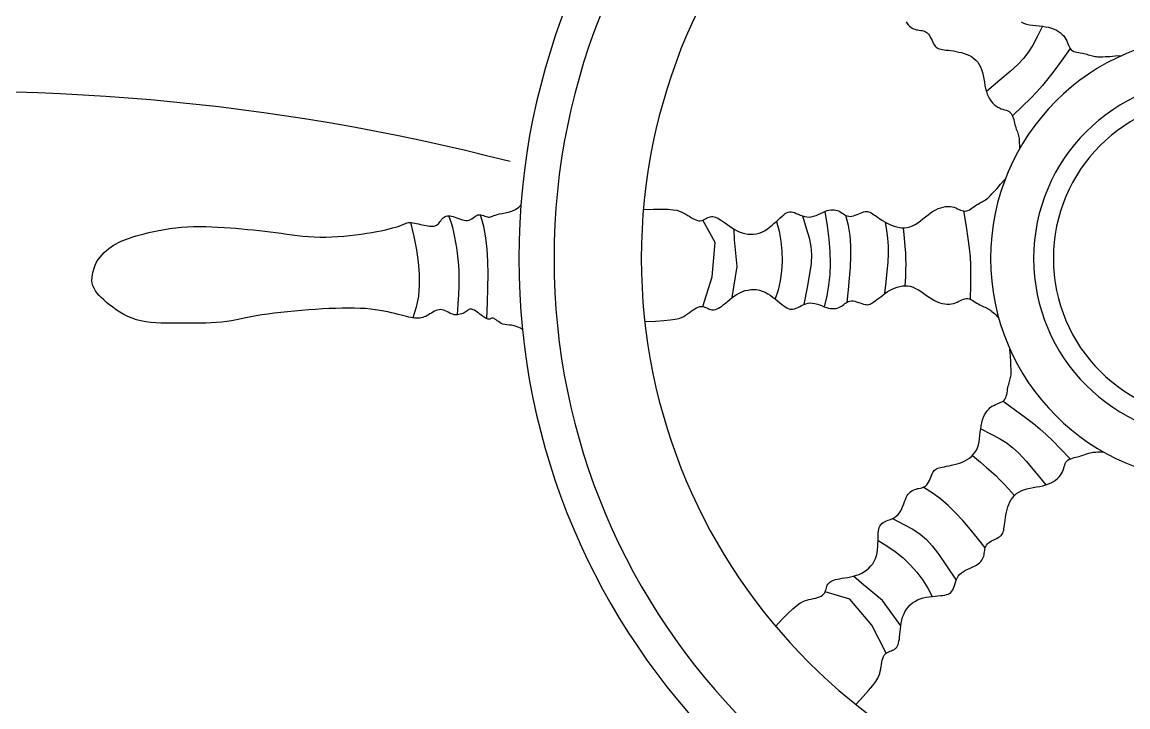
# Model space of a CAD drawing. Header units: millimetres. Extents: x -37 to 8970, y -2 to 4773.
# Drawn here: x 7535.9 to 7653.3, y 1234.9 to 1307.6 of the extents above; entities that cross this region are included whole.
import ezdxf

# ---------------------------------------------------------------- set-up
doc = ezdxf.new("R2010")
doc.units = ezdxf.units.MM

msp = doc.modelspace()

# ---------------------------------------------------------------- linework, layer by layer
at = {"color": 18, "true_color": 0x000000}
for p, q in [((7588.65, 1287.95), (7588.86, 1288.15)), ((7580.82, 1286.94), (7580.94, 1286.98)), ((7580.94, 1286.98), (7581.06, 1287.01)), ((7581.06, 1287.01), (7581.2, 1287.02)), ((7581.2, 1287.02), (7581.35, 1287.01)), ((7581.35, 1287.01), (7581.51, 1286.98)), ((7581.51, 1286.98), (7581.68, 1286.94)), ((7583.92, 1286.9), (7584.04, 1286.99)), ((7584.04, 1286.99), (7584.17, 1287.06)), ((7584.17, 1287.06), (7584.3, 1287.11)), ((7584.3, 1287.11), (7584.44, 1287.12)), ((7584.44, 1287.12), (7584.59, 1287.11)), ((7584.59, 1287.11), (7584.74, 1287.08)), ((7584.74, 1287.08), (7584.88, 1287.04)), ((7584.88, 1287.04), (7585.03, 1286.99)), ((7585.03, 1286.99), (7585.17, 1286.94)), ((7585.74, 1286.94), (7585.86, 1286.99)), ((7585.86, 1286.99), (7586, 1287.04)), ((7586, 1287.04), (7586.16, 1287.1)), ((7586.16, 1287.1), (7586.35, 1287.16)), ((7586.35, 1287.16), (7586.59, 1287.21)), ((7586.59, 1287.21), (7586.87, 1287.26)), ((7586.87, 1287.26), (7587.19, 1287.32)), ((7587.19, 1287.32), (7587.54, 1287.4)), ((7587.54, 1287.4), (7587.91, 1287.52)), ((7587.91, 1287.52), (7588.28, 1287.7)), ((7588.28, 1287.7), (7588.65, 1287.95)), ((7552.25, 1285.75), (7552.87, 1285.81)), ((7552.87, 1285.81), (7553.5, 1285.85)), ((7553.5, 1285.85), (7554.14, 1285.87)), ((7554.14, 1285.87), (7554.78, 1285.88)), ((7554.78, 1285.88), (7555.43, 1285.87)), ((7555.43, 1285.87), (7556.07, 1285.85)), ((7556.07, 1285.85), (7556.72, 1285.82)), ((7556.72, 1285.82), (7557.36, 1285.78)), ((7575.24, 1285.73), (7575.56, 1285.82)), ((7575.56, 1285.82), (7575.84, 1285.9)), ((7575.84, 1285.9), (7576.07, 1285.98)), ((7576.07, 1285.98), (7576.26, 1286.06)), ((7576.26, 1286.06), (7576.42, 1286.13)), ((7576.42, 1286.13), (7576.56, 1286.18)), ((7576.56, 1286.18), (7576.68, 1286.23)), ((7576.68, 1286.23), (7576.8, 1286.27)), ((7576.8, 1286.27), (7576.93, 1286.29)), ((7576.93, 1286.29), (7577.07, 1286.29)), ((7577.07, 1286.29), (7577.22, 1286.29)), ((7577.22, 1286.29), (7577.4, 1286.27)), ((7577.4, 1286.27), (7577.59, 1286.24)), ((7577.59, 1286.24), (7577.78, 1286.2)), ((7577.78, 1286.2), (7577.99, 1286.15)), ((7577.99, 1286.15), (7578.19, 1286.11)), ((7578.19, 1286.11), (7578.4, 1286.06)), ((7578.4, 1286.06), (7578.6, 1286.02)), ((7578.6, 1286.02), (7578.8, 1285.98)), ((7578.8, 1285.98), (7578.99, 1285.95)), ((7578.99, 1285.95), (7579.16, 1285.92)), ((7579.16, 1285.92), (7579.33, 1285.91)), ((7579.33, 1285.91), (7579.49, 1285.91)), ((7579.49, 1285.91), (7579.63, 1285.93)), ((7579.63, 1285.93), (7579.77, 1285.96)), ((7579.77, 1285.96), (7579.89, 1286.02)), ((7579.89, 1286.02), (7580, 1286.09)), ((7580, 1286.09), (7580.1, 1286.18)), ((7580.1, 1286.18), (7580.19, 1286.28)), ((7580.19, 1286.28), (7580.27, 1286.39)), ((7580.27, 1286.39), (7580.36, 1286.5)), ((7580.36, 1286.5), (7580.44, 1286.61)), ((7580.44, 1286.61), (7580.52, 1286.71)), ((7580.52, 1286.71), (7580.62, 1286.8)), ((7580.62, 1286.8), (7580.71, 1286.88)), ((7580.71, 1286.88), (7580.82, 1286.94)), ((7581.68, 1286.94), (7581.86, 1286.88)), ((7581.86, 1286.88), (7582.06, 1286.81)), ((7582.06, 1286.81), (7582.25, 1286.73)), ((7582.25, 1286.73), (7582.46, 1286.66)), ((7582.46, 1286.66), (7582.66, 1286.59)), ((7582.66, 1286.59), (7582.85, 1286.54)), ((7582.85, 1286.54), (7583.04, 1286.52)), ((7583.04, 1286.52), (7583.21, 1286.52)), ((7583.21, 1286.52), (7583.37, 1286.56)), ((7583.37, 1286.56), (7583.52, 1286.63)), ((7583.52, 1286.63), (7583.66, 1286.71)), ((7583.66, 1286.71), (7583.79, 1286.8)), ((7583.79, 1286.8), (7583.92, 1286.9)), ((7585.17, 1286.94), (7585.3, 1286.91)), ((7585.3, 1286.91), (7585.42, 1286.89)), ((7585.42, 1286.89), (7585.53, 1286.89)), ((7585.53, 1286.89), (7585.64, 1286.91)), ((7585.64, 1286.91), (7585.74, 1286.94)), ((7609.46, 1284.18), (7608.16, 1286.55)), ((7547.02, 1284.55), (7547.33, 1284.66)), ((7547.33, 1284.66), (7547.67, 1284.77)), ((7547.67, 1284.77), (7548.05, 1284.88)), ((7548.05, 1284.88), (7548.45, 1285)), ((7548.45, 1285), (7548.9, 1285.11)), ((7548.9, 1285.11), (7549.39, 1285.23)), ((7549.39, 1285.23), (7549.91, 1285.35)), ((7549.91, 1285.35), (7550.46, 1285.46)), ((7550.46, 1285.46), (7551.04, 1285.57)), ((7551.04, 1285.57), (7551.63, 1285.66)), ((7551.63, 1285.66), (7552.25, 1285.75)), ((7557.36, 1285.78), (7558, 1285.74)), ((7558, 1285.74), (7558.63, 1285.69)), ((7558.63, 1285.69), (7559.25, 1285.64)), ((7559.25, 1285.64), (7559.87, 1285.58)), ((7559.87, 1285.58), (7560.48, 1285.52)), ((7560.48, 1285.52), (7561.08, 1285.46)), ((7561.08, 1285.46), (7561.68, 1285.39)), ((7561.68, 1285.39), (7562.27, 1285.32)), ((7562.27, 1285.32), (7562.86, 1285.24)), ((7562.86, 1285.24), (7563.44, 1285.16)), ((7563.44, 1285.16), (7564.01, 1285.08)), ((7564.01, 1285.08), (7564.59, 1285)), ((7564.59, 1285), (7565.16, 1284.93)), ((7565.16, 1284.93), (7565.74, 1284.86)), ((7565.74, 1284.86), (7566.33, 1284.81)), ((7566.33, 1284.81), (7566.93, 1284.77)), ((7566.93, 1284.77), (7567.54, 1284.75)), ((7567.54, 1284.75), (7568.16, 1284.75)), ((7568.16, 1284.75), (7568.8, 1284.77)), ((7568.8, 1284.77), (7569.44, 1284.81)), ((7569.44, 1284.81), (7570.08, 1284.86)), ((7570.08, 1284.86), (7570.71, 1284.92)), ((7570.71, 1284.92), (7571.32, 1284.99)), ((7571.32, 1284.99), (7571.92, 1285.07)), ((7571.92, 1285.07), (7572.5, 1285.16)), ((7572.5, 1285.16), (7573.04, 1285.25)), ((7573.04, 1285.25), (7573.56, 1285.35)), ((7573.56, 1285.35), (7574.03, 1285.44)), ((7574.03, 1285.44), (7574.48, 1285.54)), ((7574.48, 1285.54), (7574.88, 1285.63)), ((7574.88, 1285.63), (7575.24, 1285.73)), ((7611.53, 1284.48), (7611.47, 1285.61)), ((7544.89, 1283.34), (7545.14, 1283.54)), ((7545.14, 1283.54), (7545.39, 1283.72)), ((7545.39, 1283.72), (7545.65, 1283.89)), ((7545.65, 1283.89), (7545.91, 1284.04)), ((7545.91, 1284.04), (7546.17, 1284.18)), ((7546.17, 1284.18), (7546.44, 1284.31)), ((7546.44, 1284.31), (7546.72, 1284.44)), ((7546.72, 1284.44), (7547.02, 1284.55)), ((7609.16, 1280.54), (7609.46, 1284.18)), ((7611.82, 1281.62), (7611.53, 1284.48)), ((7543.85, 1282.08), (7544.02, 1282.37)), ((7544.02, 1282.37), (7544.22, 1282.64)), ((7544.22, 1282.64), (7544.43, 1282.89)), ((7544.43, 1282.89), (7544.65, 1283.13)), ((7544.65, 1283.13), (7544.89, 1283.34)), ((7543.4, 1280.8), (7543.47, 1281.12)), ((7543.47, 1281.12), (7543.57, 1281.45)), ((7543.57, 1281.45), (7543.7, 1281.77)), ((7543.7, 1281.77), (7543.85, 1282.08)), ((7611.28, 1278.33), (7611.82, 1281.62)), ((7543.35, 1280.16), (7543.36, 1280.48)), ((7543.38, 1279.86), (7543.35, 1280.16)), ((7543.36, 1280.48), (7543.4, 1280.8)), ((7608.15, 1277.38), (7609.16, 1280.54)), ((7543.46, 1279.58), (7543.38, 1279.86)), ((7543.57, 1279.32), (7543.46, 1279.58)), ((7543.71, 1279.06), (7543.57, 1279.32)), ((7543.89, 1278.81), (7543.71, 1279.06)), ((7544.1, 1278.57), (7543.89, 1278.81)), ((7544.34, 1278.33), (7544.1, 1278.57)), ((7544.61, 1278.08), (7544.34, 1278.33)), ((7544.91, 1277.83), (7544.61, 1278.08)), ((7545.22, 1277.57), (7544.91, 1277.83)), ((7545.57, 1277.31), (7545.22, 1277.57)), ((7545.93, 1277.04), (7545.57, 1277.31)), ((7546.32, 1276.79), (7545.93, 1277.04)), ((7546.72, 1276.55), (7546.32, 1276.79)), ((7547.15, 1276.33), (7546.72, 1276.55)), ((7561.37, 1276.49), (7560.78, 1276.39)), ((7562.01, 1276.59), (7561.37, 1276.49)), ((7562.68, 1276.68), (7562.01, 1276.59)), ((7563.38, 1276.76), (7562.68, 1276.68)), ((7564.1, 1276.84), (7563.38, 1276.76)), ((7564.84, 1276.91), (7564.1, 1276.84)), ((7565.58, 1276.98), (7564.84, 1276.91)), ((7566.33, 1277.03), (7565.58, 1276.98)), ((7567.07, 1277.08), (7566.33, 1277.03)), ((7567.81, 1277.13), (7567.07, 1277.08)), ((7568.52, 1277.16), (7567.81, 1277.13)), ((7569.22, 1277.19), (7568.52, 1277.16)), ((7569.9, 1277.21), (7569.22, 1277.19)), ((7570.56, 1277.22), (7569.9, 1277.21)), ((7571.19, 1277.21), (7570.56, 1277.22)), ((7571.8, 1277.19), (7571.19, 1277.21)), ((7572.37, 1277.16), (7571.8, 1277.19)), ((7572.91, 1277.11), (7572.37, 1277.16)), ((7573.41, 1277.04), (7572.91, 1277.11)), ((7573.89, 1276.97), (7573.41, 1277.04)), ((7574.33, 1276.89), (7573.89, 1276.97)), ((7574.75, 1276.81), (7574.33, 1276.89)), ((7575.13, 1276.72), (7574.75, 1276.81)), ((7575.5, 1276.63), (7575.13, 1276.72)), ((7575.83, 1276.54), (7575.5, 1276.63)), ((7576.15, 1276.46), (7575.83, 1276.54)), ((7576.44, 1276.39), (7576.15, 1276.46)), ((7578.91, 1276.42), (7578.76, 1276.34)), ((7579.06, 1276.5), (7578.91, 1276.42)), ((7579.21, 1276.6), (7579.06, 1276.5)), ((7579.37, 1276.69), (7579.21, 1276.6)), ((7579.53, 1276.79), (7579.37, 1276.69)), ((7579.69, 1276.88), (7579.53, 1276.79)), ((7579.86, 1276.95), (7579.69, 1276.88)), ((7580.02, 1277.01), (7579.86, 1276.95)), ((7580.18, 1277.05), (7580.02, 1277.01)), ((7580.35, 1277.06), (7580.18, 1277.05)), ((7580.51, 1277.04), (7580.35, 1277.06)), ((7580.67, 1277), (7580.51, 1277.04)), ((7580.83, 1276.93), (7580.67, 1277)), ((7580.99, 1276.85), (7580.83, 1276.93)), ((7581.15, 1276.77), (7580.99, 1276.85)), ((7581.31, 1276.69), (7581.15, 1276.77)), ((7581.47, 1276.62), (7581.31, 1276.69)), ((7581.63, 1276.56), (7581.47, 1276.62)), ((7581.79, 1276.52), (7581.63, 1276.56)), ((7581.96, 1276.51), (7581.79, 1276.52)), ((7582.12, 1276.51), (7581.96, 1276.51)), ((7582.27, 1276.53), (7582.12, 1276.51)), ((7582.42, 1276.56), (7582.27, 1276.53)), ((7582.57, 1276.61), (7582.42, 1276.56)), ((7582.71, 1276.66), (7582.57, 1276.61)), ((7582.83, 1276.73), (7582.71, 1276.66)), ((7582.95, 1276.8), (7582.83, 1276.73)), ((7583.05, 1276.87), (7582.95, 1276.8)), ((7583.15, 1276.94), (7583.05, 1276.87)), ((7583.25, 1277), (7583.15, 1276.94)), ((7583.35, 1277.06), (7583.25, 1277)), ((7583.45, 1277.09), (7583.35, 1277.06)), ((7583.56, 1277.1), (7583.45, 1277.09)), ((7583.67, 1277.09), (7583.56, 1277.1)), ((7583.8, 1277.05), (7583.67, 1277.09)), ((7583.93, 1276.99), (7583.8, 1277.05)), ((7584.07, 1276.9), (7583.93, 1276.99)), ((7584.22, 1276.8), (7584.07, 1276.9)), ((7584.36, 1276.7), (7584.22, 1276.8)), ((7584.5, 1276.59), (7584.36, 1276.7)), ((7584.64, 1276.48), (7584.5, 1276.59)), ((7584.77, 1276.38), (7584.64, 1276.48)), ((7547.6, 1276.14), (7547.15, 1276.33)), ((7548.07, 1275.97), (7547.6, 1276.14)), ((7548.55, 1275.85), (7548.07, 1275.97)), ((7549.06, 1275.75), (7548.55, 1275.85)), ((7549.58, 1275.69), (7549.06, 1275.75)), ((7550.11, 1275.65), (7549.58, 1275.69)), ((7550.66, 1275.63), (7550.11, 1275.65)), ((7551.23, 1275.61), (7550.66, 1275.63)), ((7551.81, 1275.61), (7551.23, 1275.61)), ((7552.39, 1275.61), (7551.81, 1275.61)), ((7552.99, 1275.61), (7552.39, 1275.61)), ((7553.6, 1275.61), (7552.99, 1275.61)), ((7554.21, 1275.61), (7553.6, 1275.61)), ((7554.82, 1275.62), (7554.21, 1275.61)), ((7555.42, 1275.63), (7554.82, 1275.62)), ((7556, 1275.65), (7555.42, 1275.63)), ((7556.57, 1275.69), (7556, 1275.65)), ((7557.13, 1275.74), (7556.57, 1275.69)), ((7557.65, 1275.8), (7557.13, 1275.74)), ((7558.17, 1275.88), (7557.65, 1275.8)), ((7558.67, 1275.97), (7558.17, 1275.88)), ((7559.18, 1276.07), (7558.67, 1275.97)), ((7559.69, 1276.18), (7559.18, 1276.07)), ((7560.22, 1276.28), (7559.69, 1276.18)), ((7560.78, 1276.39), (7560.22, 1276.28)), ((7576.71, 1276.32), (7576.44, 1276.39)), ((7576.96, 1276.26), (7576.71, 1276.32)), ((7577.19, 1276.21), (7576.96, 1276.26)), ((7577.41, 1276.18), (7577.19, 1276.21)), ((7577.61, 1276.15), (7577.41, 1276.18)), ((7577.8, 1276.14), (7577.61, 1276.15)), ((7577.98, 1276.14), (7577.8, 1276.14)), ((7578.15, 1276.16), (7577.98, 1276.14)), ((7578.31, 1276.19), (7578.15, 1276.16)), ((7578.46, 1276.23), (7578.31, 1276.19)), ((7578.61, 1276.28), (7578.46, 1276.23)), ((7578.76, 1276.34), (7578.61, 1276.28)), ((7584.89, 1276.29), (7584.77, 1276.38)), ((7585, 1276.22), (7584.89, 1276.29)), ((7585.11, 1276.16), (7585, 1276.22)), ((7585.2, 1276.11), (7585.11, 1276.16)), ((7585.28, 1276.07), (7585.2, 1276.11)), ((7585.36, 1276.05), (7585.28, 1276.07)), ((7585.43, 1276.04), (7585.36, 1276.05)), ((7585.5, 1276.04), (7585.43, 1276.04)), ((7585.56, 1276.06), (7585.5, 1276.04)), ((7585.62, 1276.09), (7585.56, 1276.06)), ((7585.67, 1276.11), (7585.62, 1276.09)), ((7585.73, 1276.14), (7585.67, 1276.11)), ((7585.79, 1276.16), (7585.73, 1276.14)), ((7585.86, 1276.16), (7585.79, 1276.16)), ((7585.93, 1276.15), (7585.86, 1276.16)), ((7586.02, 1276.12), (7585.93, 1276.15)), ((7586.11, 1276.06), (7586.02, 1276.12)), ((7586.22, 1275.98), (7586.11, 1276.06)), ((7586.34, 1275.88), (7586.22, 1275.98)), ((7586.47, 1275.78), (7586.34, 1275.88)), ((7586.62, 1275.68), (7586.47, 1275.78)), ((7586.78, 1275.59), (7586.62, 1275.68)), ((7586.96, 1275.52), (7586.78, 1275.59)), ((7587.16, 1275.47), (7586.96, 1275.52)), ((7587.37, 1275.44), (7587.16, 1275.47)), ((7587.6, 1275.42), (7587.37, 1275.44)), ((7587.85, 1275.4), (7587.6, 1275.42)), ((7588.14, 1275.34), (7587.85, 1275.4)), ((7588.46, 1275.24), (7588.14, 1275.34)), ((7588.82, 1275.08), (7588.46, 1275.24)), ((7589.03, 1274.95), (7588.82, 1275.08)), ((7624.99, 1248), (7624.15, 1248.76)), ((7623.74, 1246.33), (7621.15, 1247.08)), ((7627.22, 1246.19), (7624.99, 1248)), ((7626.1, 1243.54), (7623.74, 1246.33)), ((7629.16, 1243.48), (7627.22, 1246.19)), ((7627.62, 1240.59), (7626.1, 1243.54))]:
    msp.add_line(p, q, dxfattribs=at)
for points in [[(7629.73, 1307.6), (7629.84, 1307.42), (7629.97, 1307.27), (7630.1, 1307.14), (7630.24, 1307.03), (7630.38, 1306.95), (7630.52, 1306.88), (7630.67, 1306.82), (7630.82, 1306.78), (7630.98, 1306.76), (7631.13, 1306.73), (7631.28, 1306.71), (7631.43, 1306.69), (7631.58, 1306.65), (7631.72, 1306.6), (7631.85, 1306.53), (7631.97, 1306.43), (7632.09, 1306.3), (7632.2, 1306.15), (7632.29, 1305.98), (7632.39, 1305.8), (7632.48, 1305.62), (7632.56, 1305.45), (7632.65, 1305.28), (7632.74, 1305.14), (7632.82, 1305.02), (7632.92, 1304.92), (7633.02, 1304.85), (7633.13, 1304.79), (7633.26, 1304.74), (7633.4, 1304.7), (7633.57, 1304.67), (7633.76, 1304.64), (7633.98, 1304.62), (7634.22, 1304.59), (7634.49, 1304.56), (7634.76, 1304.52), (7635.05, 1304.47), (7635.33, 1304.41), (7635.62, 1304.34), (7635.9, 1304.26), (7636.18, 1304.15), (7636.44, 1304.03), (7636.69, 1303.89), (7636.92, 1303.73), (7637.13, 1303.55), (7637.32, 1303.34), (7637.48, 1303.1), (7637.62, 1302.84), (7637.74, 1302.55), (7637.83, 1302.23), (7637.9, 1301.9), (7637.97, 1301.56), (7638.03, 1301.21), (7638.09, 1300.87), (7638.16, 1300.54), (7638.24, 1300.22), (7638.34, 1299.93), (7638.46, 1299.66), (7638.6, 1299.41), (7638.75, 1299.19), (7638.91, 1299), (7639.08, 1298.82), (7639.26, 1298.68), (7639.45, 1298.56), (7639.63, 1298.47), (7639.82, 1298.39), (7640, 1298.33), (7640.18, 1298.28), (7640.35, 1298.22), (7640.51, 1298.16), (7640.65, 1298.09), (7640.77, 1297.99), (7640.88, 1297.88), (7640.96, 1297.73), (7641.03, 1297.58), (7641.09, 1297.41), (7641.14, 1297.23), (7641.18, 1297.04), (7641.22, 1296.86), (7641.27, 1296.69), (7641.32, 1296.52), (7641.37, 1296.36), (7641.42, 1296.21), (7641.48, 1296.06), (7641.53, 1295.92), (7641.58, 1295.78), (7641.62, 1295.64), (7641.66, 1295.51), (7641.69, 1295.37), (7641.71, 1295.23), (7641.73, 1295.08), (7641.74, 1294.93), (7641.74, 1294.75), (7641.75, 1294.57), (7641.75, 1294.36), (7641.75, 1294.13)], [(7644.19, 1307.14), (7643.64, 1306.03), (7643.18, 1305.15), (7642.73, 1304.42), (7642.23, 1303.76), (7641.59, 1303.09), (7640.77, 1302.33), (7639.67, 1301.41), (7638.24, 1300.22)], [(7641.92, 1307.6), (7642.19, 1307.47), (7642.49, 1307.38), (7642.81, 1307.31), (7643.15, 1307.26), (7643.49, 1307.22), (7643.84, 1307.18), (7644.19, 1307.14), (7644.52, 1307.09), (7644.84, 1307.03), (7645.14, 1306.95), (7645.42, 1306.85), (7645.68, 1306.73), (7645.91, 1306.59), (7646.11, 1306.44), (7646.29, 1306.28), (7646.45, 1306.12), (7646.58, 1305.94), (7646.69, 1305.76), (7646.78, 1305.58), (7646.85, 1305.4), (7646.91, 1305.22), (7646.98, 1305.06), (7647.05, 1304.91), (7647.13, 1304.77), (7647.24, 1304.65), (7647.36, 1304.56), (7647.51, 1304.48), (7647.67, 1304.43), (7647.84, 1304.38), (7648.03, 1304.34), (7648.21, 1304.31), (7648.4, 1304.28), (7648.58, 1304.25), (7648.75, 1304.21), (7648.91, 1304.17), (7649.06, 1304.12), (7649.21, 1304.08), (7649.36, 1304.04), (7649.5, 1304), (7649.64, 1303.96), (7649.77, 1303.94), (7649.92, 1303.92), (7650.08, 1303.9), (7650.28, 1303.9), (7650.55, 1303.91), (7650.9, 1303.93), (7651.35, 1303.95), (7651.92, 1303.99), (7652.64, 1304.04)], [(7647.13, 1304.77), (7646.17, 1303.43), (7645.41, 1302.38), (7644.77, 1301.55), (7644.19, 1300.85), (7643.6, 1300.19), (7642.91, 1299.49), (7642.07, 1298.67), (7641, 1297.65)], [(7601.84, 1287.68), (7602.93, 1287.72), (7603.8, 1287.72), (7604.48, 1287.71), (7605, 1287.67), (7605.4, 1287.6), (7605.7, 1287.52), (7605.94, 1287.42), (7606.15, 1287.31), (7606.36, 1287.19), (7606.56, 1287.06), (7606.77, 1286.93), (7606.97, 1286.81), (7607.16, 1286.7), (7607.35, 1286.61), (7607.53, 1286.54), (7607.7, 1286.5), (7607.86, 1286.49), (7608.01, 1286.52), (7608.16, 1286.56), (7608.3, 1286.62), (7608.43, 1286.69), (7608.56, 1286.77), (7608.69, 1286.83), (7608.82, 1286.89), (7608.95, 1286.92), (7609.08, 1286.94), (7609.22, 1286.94), (7609.36, 1286.91), (7609.51, 1286.87), (7609.68, 1286.8), (7609.85, 1286.71), (7610.04, 1286.59), (7610.24, 1286.45), (7610.46, 1286.29), (7610.7, 1286.12), (7610.94, 1285.95), (7611.2, 1285.77), (7611.47, 1285.61), (7611.75, 1285.45), (7612.03, 1285.32), (7612.33, 1285.21), (7612.62, 1285.13), (7612.93, 1285.08), (7613.23, 1285.06), (7613.54, 1285.06), (7613.84, 1285.11), (7614.14, 1285.18), (7614.43, 1285.29), (7614.71, 1285.43), (7614.99, 1285.61), (7615.25, 1285.8), (7615.5, 1286.01), (7615.74, 1286.22), (7615.97, 1286.43), (7616.18, 1286.64), (7616.38, 1286.82), (7616.57, 1286.99), (7616.74, 1287.13), (7616.9, 1287.25), (7617.05, 1287.33), (7617.21, 1287.4), (7617.36, 1287.43), (7617.53, 1287.44), (7617.7, 1287.41), (7617.88, 1287.36), (7618.07, 1287.28), (7618.28, 1287.19), (7618.49, 1287.1), (7618.72, 1287.02), (7618.95, 1286.95), (7619.18, 1286.9), (7619.43, 1286.89), (7619.67, 1286.91), (7619.92, 1286.97), (7620.17, 1287.06), (7620.41, 1287.16), (7620.66, 1287.27), (7620.89, 1287.38), (7621.12, 1287.48), (7621.34, 1287.57), (7621.54, 1287.62), (7621.74, 1287.66), (7621.92, 1287.67), (7622.09, 1287.66), (7622.26, 1287.63), (7622.41, 1287.58), (7622.56, 1287.53), (7622.7, 1287.46), (7622.83, 1287.38), (7622.96, 1287.29), (7623.09, 1287.21), (7623.22, 1287.13), (7623.35, 1287.06), (7623.49, 1287.01), (7623.64, 1286.97), (7623.8, 1286.96), (7623.97, 1286.98), (7624.15, 1287.03), (7624.33, 1287.09), (7624.52, 1287.16), (7624.71, 1287.24), (7624.89, 1287.31), (7625.06, 1287.38), (7625.22, 1287.43), (7625.37, 1287.47), (7625.5, 1287.48), (7625.63, 1287.47), (7625.75, 1287.44), (7625.88, 1287.39), (7626.01, 1287.32), (7626.16, 1287.24), (7626.32, 1287.13), (7626.5, 1287.01), (7626.7, 1286.87), (7626.92, 1286.72), (7627.15, 1286.57), (7627.4, 1286.42), (7627.66, 1286.27), (7627.92, 1286.14), (7628.19, 1286.01), (7628.46, 1285.91), (7628.74, 1285.83), (7629.01, 1285.77), (7629.29, 1285.74), (7629.57, 1285.74), (7629.85, 1285.77), (7630.13, 1285.84), (7630.41, 1285.95), (7630.69, 1286.09), (7630.97, 1286.27), (7631.24, 1286.47), (7631.51, 1286.69), (7631.79, 1286.91), (7632.06, 1287.12), (7632.33, 1287.33), (7632.6, 1287.51), (7632.87, 1287.66), (7633.14, 1287.79), (7633.4, 1287.88), (7633.66, 1287.95), (7633.91, 1287.99), (7634.16, 1288.01), (7634.39, 1288), (7634.6, 1287.97), (7634.81, 1287.92), (7634.99, 1287.85), (7635.17, 1287.77), (7635.34, 1287.7), (7635.51, 1287.62), (7635.66, 1287.57), (7635.82, 1287.53), (7635.97, 1287.52), (7636.13, 1287.54), (7636.29, 1287.59), (7636.44, 1287.66), (7636.6, 1287.76), (7636.75, 1287.86), (7636.91, 1287.97), (7637.06, 1288.07), (7637.21, 1288.18), (7637.36, 1288.27), (7637.5, 1288.36), (7637.64, 1288.44), (7637.78, 1288.51), (7637.91, 1288.58), (7638.04, 1288.66), (7638.16, 1288.73), (7638.28, 1288.81), (7638.39, 1288.89), (7638.51, 1289), (7638.66, 1289.14), (7638.84, 1289.34), (7639.08, 1289.59), (7639.38, 1289.93), (7639.76, 1290.36), (7640.23, 1290.91)], [(7582.12, 1276.51), (7582.22, 1277.64), (7582.28, 1278.66), (7582.31, 1279.56), (7582.32, 1280.38), (7582.3, 1281.12), (7582.26, 1281.79), (7582.21, 1282.43), (7582.14, 1283.04), (7582.05, 1283.63), (7581.96, 1284.2), (7581.86, 1284.75), (7581.75, 1285.27), (7581.62, 1285.77), (7581.49, 1286.23), (7581.35, 1286.64), (7581.2, 1287.02)], [(7585.24, 1276.09), (7585.31, 1277.81), (7585.36, 1279.38), (7585.38, 1280.83), (7585.36, 1282.18), (7585.28, 1283.46), (7585.13, 1284.69), (7584.91, 1285.9), (7584.59, 1287.11)], [(7618.72, 1287.02), (7619.14, 1285.71), (7619.44, 1284.67), (7619.62, 1283.77), (7619.69, 1282.9), (7619.65, 1281.96), (7619.49, 1280.84), (7619.23, 1279.42), (7618.86, 1277.59)], [(7621.12, 1287.48), (7621.36, 1285.95), (7621.54, 1284.53), (7621.64, 1283.21), (7621.67, 1281.97), (7621.63, 1280.79), (7621.51, 1279.65), (7621.32, 1278.51), (7621.05, 1277.37)], [(7623.49, 1277.86), (7623.62, 1279.16), (7623.73, 1280.4), (7623.83, 1281.58), (7623.88, 1282.72), (7623.87, 1283.83), (7623.79, 1284.91), (7623.62, 1285.99), (7623.35, 1287.06)], [(7635.82, 1287.53), (7636.09, 1285.9), (7636.29, 1284.62), (7636.43, 1283.58), (7636.51, 1282.67), (7636.56, 1281.79), (7636.57, 1280.81), (7636.55, 1279.64), (7636.51, 1278.16)], [(7577.15, 1286.29), (7577.5, 1284.81), (7577.78, 1283.41), (7577.97, 1282.1), (7578.08, 1280.84), (7578.08, 1279.64), (7577.98, 1278.47), (7577.76, 1277.32), (7577.41, 1276.18)], [(7615.97, 1286.43), (7616.25, 1285.39), (7616.44, 1284.33), (7616.55, 1283.27), (7616.57, 1282.2), (7616.51, 1281.15), (7616.36, 1280.13), (7616.14, 1279.13), (7615.84, 1278.19)], [(7627.48, 1278.77), (7627.62, 1280.01), (7627.73, 1281.1), (7627.81, 1282.08), (7627.85, 1282.97), (7627.85, 1283.81), (7627.8, 1284.63), (7627.7, 1285.46), (7627.53, 1286.35)], [(7629.43, 1285.74), (7629.53, 1284.64), (7629.61, 1283.77), (7629.66, 1283.08), (7629.68, 1282.48), (7629.69, 1281.9), (7629.68, 1281.28), (7629.65, 1280.53), (7629.61, 1279.59)], [(7602.07, 1275.81), (7603.15, 1275.84), (7604.02, 1275.89), (7604.7, 1275.96), (7605.22, 1276.03), (7605.61, 1276.12), (7605.91, 1276.22), (7606.14, 1276.34), (7606.34, 1276.46), (7606.54, 1276.6), (7606.74, 1276.74), (7606.93, 1276.88), (7607.12, 1277.02), (7607.31, 1277.14), (7607.49, 1277.25), (7607.67, 1277.33), (7607.83, 1277.38), (7607.99, 1277.39), (7608.15, 1277.38), (7608.29, 1277.34), (7608.44, 1277.29), (7608.57, 1277.23), (7608.71, 1277.17), (7608.84, 1277.11), (7608.97, 1277.06), (7609.1, 1277.04), (7609.24, 1277.03), (7609.37, 1277.04), (7609.52, 1277.07), (7609.67, 1277.13), (7609.82, 1277.21), (7609.99, 1277.31), (7610.17, 1277.44), (7610.37, 1277.59), (7610.58, 1277.76), (7610.8, 1277.95), (7611.03, 1278.14), (7611.28, 1278.33), (7611.53, 1278.52), (7611.8, 1278.69), (7612.08, 1278.84), (7612.36, 1278.97), (7612.66, 1279.07), (7612.96, 1279.14), (7613.26, 1279.19), (7613.56, 1279.2), (7613.87, 1279.18), (7614.17, 1279.12), (7614.47, 1279.03), (7614.76, 1278.91), (7615.04, 1278.75), (7615.32, 1278.58), (7615.59, 1278.39), (7615.84, 1278.19), (7616.08, 1277.99), (7616.31, 1277.8), (7616.52, 1277.63), (7616.71, 1277.48), (7616.89, 1277.35), (7617.06, 1277.24), (7617.22, 1277.16), (7617.38, 1277.11), (7617.54, 1277.09), (7617.7, 1277.09), (7617.87, 1277.13), (7618.05, 1277.2), (7618.24, 1277.29), (7618.44, 1277.39), (7618.64, 1277.49), (7618.86, 1277.59), (7619.09, 1277.68), (7619.32, 1277.74), (7619.56, 1277.77), (7619.81, 1277.76), (7620.06, 1277.72), (7620.31, 1277.65), (7620.56, 1277.56), (7620.81, 1277.47), (7621.05, 1277.37), (7621.29, 1277.29), (7621.51, 1277.22), (7621.72, 1277.18), (7621.92, 1277.16), (7622.1, 1277.16), (7622.27, 1277.18), (7622.43, 1277.22), (7622.58, 1277.27), (7622.73, 1277.34), (7622.86, 1277.42), (7622.99, 1277.51), (7623.11, 1277.6), (7623.24, 1277.69), (7623.36, 1277.78), (7623.49, 1277.86), (7623.62, 1277.92), (7623.77, 1277.97), (7623.93, 1277.98), (7624.1, 1277.98), (7624.28, 1277.94), (7624.47, 1277.89), (7624.66, 1277.83), (7624.85, 1277.77), (7625.04, 1277.71), (7625.21, 1277.65), (7625.38, 1277.61), (7625.52, 1277.59), (7625.66, 1277.58), (7625.78, 1277.6), (7625.91, 1277.64), (7626.03, 1277.7), (7626.16, 1277.77), (7626.3, 1277.87), (7626.45, 1277.99), (7626.63, 1278.12), (7626.82, 1278.27), (7627.03, 1278.43), (7627.25, 1278.6), (7627.48, 1278.77), (7627.73, 1278.93), (7627.98, 1279.09), (7628.24, 1279.23), (7628.51, 1279.35), (7628.78, 1279.45), (7629.05, 1279.52), (7629.33, 1279.57), (7629.61, 1279.59), (7629.89, 1279.58), (7630.17, 1279.53), (7630.46, 1279.44), (7630.74, 1279.31), (7631.03, 1279.15), (7631.32, 1278.97), (7631.61, 1278.78), (7631.89, 1278.57), (7632.18, 1278.38), (7632.46, 1278.19), (7632.75, 1278.03), (7633.03, 1277.89), (7633.3, 1277.79), (7633.57, 1277.71), (7633.84, 1277.66), (7634.09, 1277.63), (7634.33, 1277.63), (7634.56, 1277.66), (7634.77, 1277.7), (7634.97, 1277.77), (7635.16, 1277.85), (7635.33, 1277.94), (7635.5, 1278.02), (7635.65, 1278.1), (7635.81, 1278.17), (7635.96, 1278.22), (7636.11, 1278.24), (7636.27, 1278.23), (7636.43, 1278.19), (7636.59, 1278.13), (7636.75, 1278.05), (7636.91, 1277.96), (7637.07, 1277.86), (7637.23, 1277.76), (7637.39, 1277.67), (7637.54, 1277.58), (7637.69, 1277.51), (7637.84, 1277.44), (7637.98, 1277.37), (7638.11, 1277.31), (7638.25, 1277.25), (7638.37, 1277.18), (7638.5, 1277.11), (7638.61, 1277.03), (7638.73, 1276.95), (7638.84, 1276.86), (7638.96, 1276.75), (7639.09, 1276.63), (7639.23, 1276.5), (7639.37, 1276.36), (7639.54, 1276.2)], [(7615.88, 1243.42), (7616.62, 1244.21), (7617.23, 1244.83), (7617.72, 1245.3), (7618.12, 1245.64), (7618.45, 1245.88), (7618.72, 1246.04), (7618.96, 1246.14), (7619.19, 1246.21), (7619.42, 1246.27), (7619.65, 1246.32), (7619.89, 1246.37), (7620.12, 1246.43), (7620.33, 1246.49), (7620.53, 1246.55), (7620.71, 1246.63), (7620.86, 1246.73), (7620.97, 1246.84), (7621.06, 1246.96), (7621.13, 1247.1), (7621.19, 1247.24), (7621.23, 1247.38), (7621.27, 1247.52), (7621.32, 1247.66), (7621.37, 1247.79), (7621.44, 1247.91), (7621.52, 1248.01), (7621.62, 1248.11), (7621.74, 1248.19), (7621.88, 1248.27), (7622.04, 1248.33), (7622.23, 1248.39), (7622.44, 1248.45), (7622.69, 1248.49), (7622.95, 1248.54), (7623.24, 1248.58), (7623.54, 1248.63), (7623.84, 1248.69), (7624.15, 1248.76), (7624.46, 1248.85), (7624.75, 1248.95), (7625.04, 1249.09), (7625.31, 1249.24), (7625.56, 1249.42), (7625.79, 1249.62), (7626, 1249.84), (7626.18, 1250.08), (7626.34, 1250.35), (7626.47, 1250.63), (7626.57, 1250.93), (7626.64, 1251.25), (7626.69, 1251.57), (7626.72, 1251.9), (7626.74, 1252.22), (7626.75, 1252.53), (7626.76, 1252.82), (7626.76, 1253.09), (7626.78, 1253.34), (7626.8, 1253.56), (7626.83, 1253.76), (7626.88, 1253.93), (7626.94, 1254.08), (7627.03, 1254.22), (7627.14, 1254.34), (7627.28, 1254.44), (7627.45, 1254.53), (7627.64, 1254.62), (7627.84, 1254.7), (7628.06, 1254.79), (7628.28, 1254.88), (7628.49, 1255), (7628.69, 1255.13), (7628.87, 1255.29), (7629.03, 1255.48), (7629.16, 1255.7), (7629.27, 1255.94), (7629.38, 1256.18), (7629.47, 1256.43), (7629.56, 1256.68), (7629.65, 1256.91), (7629.74, 1257.12), (7629.85, 1257.31), (7629.96, 1257.47), (7630.08, 1257.61), (7630.21, 1257.72), (7630.35, 1257.82), (7630.49, 1257.9), (7630.64, 1257.96), (7630.78, 1258.01), (7630.94, 1258.05), (7631.09, 1258.08), (7631.24, 1258.11), (7631.39, 1258.14), (7631.53, 1258.19), (7631.66, 1258.25), (7631.79, 1258.33), (7631.91, 1258.44), (7632.01, 1258.57), (7632.11, 1258.73), (7632.2, 1258.9), (7632.28, 1259.09), (7632.36, 1259.28), (7632.43, 1259.46), (7632.51, 1259.63), (7632.58, 1259.78), (7632.66, 1259.9), (7632.75, 1260), (7632.84, 1260.09), (7632.95, 1260.16), (7633.08, 1260.21), (7633.22, 1260.26), (7633.38, 1260.3), (7633.57, 1260.34), (7633.79, 1260.38), (7634.03, 1260.42), (7634.29, 1260.48), (7634.56, 1260.53), (7634.84, 1260.6), (7635.13, 1260.68), (7635.41, 1260.77), (7635.69, 1260.87), (7635.95, 1260.99), (7636.2, 1261.13), (7636.44, 1261.28), (7636.66, 1261.46), (7636.86, 1261.66), (7637.03, 1261.88), (7637.18, 1262.12), (7637.31, 1262.4), (7637.4, 1262.69), (7637.47, 1263.02), (7637.52, 1263.35), (7637.56, 1263.7), (7637.6, 1264.05), (7637.64, 1264.39), (7637.69, 1264.73), (7637.75, 1265.05), (7637.83, 1265.35), (7637.93, 1265.63), (7638.05, 1265.88), (7638.19, 1266.11), (7638.34, 1266.32), (7638.5, 1266.5), (7638.66, 1266.66), (7638.84, 1266.79), (7639.02, 1266.89), (7639.2, 1266.98), (7639.38, 1267.05), (7639.56, 1267.12), (7639.72, 1267.18), (7639.87, 1267.26), (7640.01, 1267.34), (7640.13, 1267.44), (7640.22, 1267.57), (7640.3, 1267.71), (7640.35, 1267.87), (7640.4, 1268.05), (7640.44, 1268.23), (7640.47, 1268.42), (7640.5, 1268.6), (7640.53, 1268.78), (7640.57, 1268.95), (7640.61, 1269.11), (7640.66, 1269.27), (7640.7, 1269.42), (7640.74, 1269.56), (7640.78, 1269.7), (7640.82, 1269.84), (7640.84, 1269.98), (7640.86, 1270.12), (7640.88, 1270.28), (7640.88, 1270.49), (7640.87, 1270.75), (7640.85, 1271.1), (7640.83, 1271.55), (7640.79, 1272.13), (7640.74, 1272.84)], [(7640.01, 1267.34), (7641.35, 1266.38), (7642.4, 1265.61), (7643.23, 1264.98), (7643.93, 1264.4), (7644.59, 1263.8), (7645.29, 1263.12), (7646.11, 1262.28), (7647.13, 1261.2)], [(7637.64, 1264.39), (7638.75, 1263.85), (7639.63, 1263.38), (7640.36, 1262.94), (7641.02, 1262.43), (7641.69, 1261.8), (7642.45, 1260.97), (7643.37, 1259.88), (7644.56, 1258.45)], [(7624.43, 1235.18), (7625.17, 1235.98), (7625.75, 1236.63), (7626.19, 1237.15), (7626.5, 1237.57), (7626.72, 1237.91), (7626.85, 1238.19), (7626.94, 1238.44), (7626.99, 1238.67), (7627.04, 1238.91), (7627.08, 1239.15), (7627.11, 1239.38), (7627.15, 1239.61), (7627.2, 1239.83), (7627.25, 1240.03), (7627.32, 1240.22), (7627.4, 1240.37), (7627.5, 1240.49), (7627.62, 1240.59), (7627.75, 1240.67), (7627.89, 1240.74), (7628.03, 1240.79), (7628.17, 1240.84), (7628.3, 1240.89), (7628.43, 1240.95), (7628.54, 1241.03), (7628.64, 1241.12), (7628.73, 1241.22), (7628.81, 1241.35), (7628.87, 1241.49), (7628.93, 1241.66), (7628.97, 1241.85), (7629.01, 1242.07), (7629.04, 1242.32), (7629.07, 1242.58), (7629.09, 1242.87), (7629.12, 1243.17), (7629.16, 1243.48), (7629.21, 1243.79), (7629.28, 1244.1), (7629.36, 1244.41), (7629.48, 1244.7), (7629.61, 1244.98), (7629.77, 1245.24), (7629.96, 1245.48), (7630.16, 1245.71), (7630.39, 1245.91), (7630.65, 1246.08), (7630.92, 1246.23), (7631.22, 1246.35), (7631.53, 1246.44), (7631.85, 1246.51), (7632.17, 1246.57), (7632.49, 1246.61), (7632.8, 1246.64), (7633.09, 1246.66), (7633.36, 1246.69), (7633.61, 1246.72), (7633.82, 1246.75), (7634.02, 1246.8), (7634.19, 1246.86), (7634.34, 1246.93), (7634.47, 1247.03), (7634.58, 1247.15), (7634.67, 1247.29), (7634.75, 1247.47), (7634.82, 1247.66), (7634.89, 1247.87), (7634.96, 1248.1), (7635.04, 1248.32), (7635.14, 1248.54), (7635.26, 1248.75), (7635.41, 1248.94), (7635.6, 1249.11), (7635.8, 1249.25), (7636.03, 1249.38), (7636.27, 1249.5), (7636.51, 1249.61), (7636.75, 1249.72), (7636.98, 1249.82), (7637.18, 1249.93), (7637.36, 1250.05), (7637.51, 1250.17), (7637.64, 1250.3), (7637.75, 1250.44), (7637.83, 1250.58), (7637.9, 1250.73), (7637.96, 1250.88), (7638, 1251.03), (7638.02, 1251.18), (7638.05, 1251.33), (7638.07, 1251.49), (7638.09, 1251.64), (7638.13, 1251.78), (7638.18, 1251.92), (7638.25, 1252.05), (7638.35, 1252.18), (7638.48, 1252.29), (7638.63, 1252.4), (7638.8, 1252.5), (7638.97, 1252.59), (7639.16, 1252.68), (7639.33, 1252.77), (7639.5, 1252.85), (7639.64, 1252.94), (7639.76, 1253.03), (7639.86, 1253.12), (7639.93, 1253.22), (7639.99, 1253.33), (7640.04, 1253.46), (7640.08, 1253.61), (7640.11, 1253.77), (7640.14, 1253.97), (7640.16, 1254.19), (7640.19, 1254.43), (7640.22, 1254.69), (7640.26, 1254.97), (7640.31, 1255.25), (7640.37, 1255.54), (7640.44, 1255.83), (7640.52, 1256.11), (7640.63, 1256.38), (7640.75, 1256.64), (7640.89, 1256.89), (7641.05, 1257.12), (7641.23, 1257.33), (7641.44, 1257.52), (7641.68, 1257.69), (7641.94, 1257.83), (7642.23, 1257.94), (7642.55, 1258.03), (7642.88, 1258.11), (7643.22, 1258.17), (7643.57, 1258.23), (7643.91, 1258.29), (7644.24, 1258.36), (7644.56, 1258.45), (7644.85, 1258.55), (7645.12, 1258.67), (7645.37, 1258.81), (7645.59, 1258.96), (7645.78, 1259.12), (7645.96, 1259.29), (7646.1, 1259.47), (7646.22, 1259.65), (7646.31, 1259.84), (7646.39, 1260.02), (7646.45, 1260.21), (7646.5, 1260.39), (7646.56, 1260.56), (7646.62, 1260.71), (7646.69, 1260.85), (7646.79, 1260.98), (7646.9, 1261.08), (7647.04, 1261.17), (7647.2, 1261.23), (7647.37, 1261.29), (7647.55, 1261.34), (7647.74, 1261.39), (7647.92, 1261.43), (7648.09, 1261.47), (7648.26, 1261.52), (7648.42, 1261.57), (7648.57, 1261.63), (7648.72, 1261.68), (7648.86, 1261.73), (7649, 1261.78), (7649.13, 1261.83), (7649.27, 1261.86), (7649.41, 1261.89), (7649.55, 1261.91), (7649.7, 1261.93), (7649.85, 1261.94), (7650.03, 1261.95), (7650.21, 1261.95), (7650.42, 1261.95), (7650.65, 1261.95)], [(7636.76, 1261.56), (7637.61, 1260.85), (7638.27, 1260.29), (7638.8, 1259.83), (7639.24, 1259.43), (7639.65, 1259.03), (7640.09, 1258.57), (7640.6, 1258.03), (7641.23, 1257.33)], [(7638.13, 1251.78), (7637.3, 1252.79), (7636.51, 1253.75), (7635.74, 1254.65), (7634.97, 1255.49), (7634.18, 1256.27), (7633.36, 1256.98), (7632.48, 1257.62), (7631.53, 1258.19)], [(7628.28, 1254.88), (7629.5, 1254.26), (7630.45, 1253.73), (7631.22, 1253.22), (7631.88, 1252.66), (7632.51, 1251.97), (7633.2, 1251.06), (7634.02, 1249.87), (7635.04, 1248.32)], [(7626.75, 1252.53), (7627.69, 1251.99), (7628.57, 1251.38), (7629.4, 1250.7), (7630.17, 1249.96), (7630.86, 1249.17), (7631.49, 1248.35), (7632.03, 1247.49), (7632.49, 1246.61)]]:
    msp.add_lwpolyline(points, dxfattribs=at)
for centre, major_axis, start_param, end_param in [((7662.29, 1282.49), (52.08, 52.08), 5.497787, 11.780972), ((7662.29, 1282.49), (49.44, 49.44), 5.497787, 11.780972), ((7662.29, 1282.49), (42.89, 42.89), 5.497787, 11.780972), ((7529.14, 1066.09), (-165.55, 165.55), -1.038261, -0.379146), ((7662.29, 1282.49), (16.69, 16.69), 5.497787, 11.780972), ((7662.29, 1282.49), (13.46, 13.46), 5.497787, 11.780972), ((7662.29, 1282.49), (11.98, 11.98), 5.497787, 11.780972)]:
    msp.add_ellipse(centre, major_axis=major_axis, ratio=1, start_param=start_param, end_param=end_param, dxfattribs=at)

doc.saveas('drawing.dxf')
